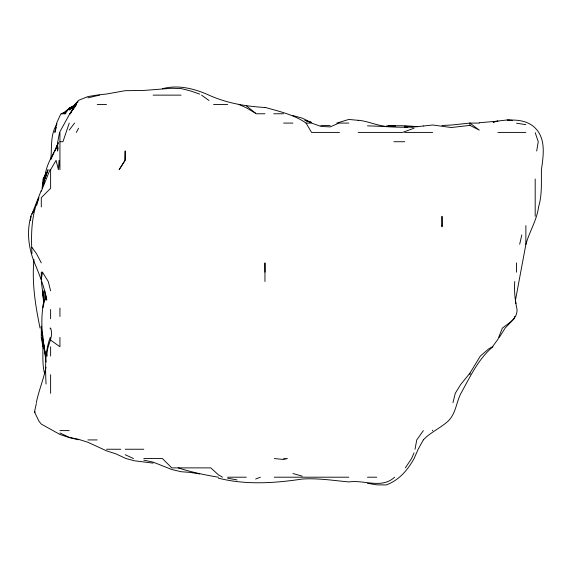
<?xml version="1.0" encoding="UTF-8"?>
<svg xmlns="http://www.w3.org/2000/svg" width="572" height="572" viewBox="0 0 572 572"><rect width="100%" height="100%" fill="white"/><g stroke="black" fill="none" stroke-linecap="round" stroke-linejoin="round"><path stroke-width="0.86" d="M42.307 338.267C43.837 350.1 41.47 362.219 44.659 373.845M50.229 337.423C44.673 352.338 45.41 368.389 46.025 384.012M514.764 281.51C514.021 291.019 515.072 300.279 517.031 309.466C517.603 318.69 508.622 323.18 502.38 328.099L497.919 339.275L492.478 346.739L488.595 348.941L480.351 356.056L469.962 373.108L460.639 384.577L455.262 393.329L452.974 402.652M43.329 296.754L43.436 300.143L42.6 290.826L43.737 300.143L43.622 305.226L43.751 300.143L41.298 281.51M50.815 159.516C52.016 147.519 50.029 134.391 57.107 123.867M33.962 259.481C31.739 282.604 35.392 305.548 40.061 328.099M47.154 356.056C45.882 345.788 54.19 338.495 50.622 328.099L50.622 328.8L50.007 328.099M42.385 188.324L43.036 179L45.967 173.566L43.88 179L41.963 188.324M45.932 173.566L43.865 179L43.565 182.389L43.865 179L45.953 172.222M30.287 220.513L30.731 216.28L34.706 209.123M42.914 307.772L43.737 300.143M42.95 335.728L42.764 337.423L45.603 356.056L41.792 337.423M45.117 178.157C45.181 165.873 52.738 155.655 57.522 144.83M30.423 220.513L30.981 216.28C26.412 231.481 28.607 248.262 34.52 262.87C39.668 275.025 44.316 287.094 46.768 300.143L45.36 293.365L45.024 300.143L44.831 290.826M58.108 147.655L57.593 151.044L57.786 141.727L59.567 132.411M43.386 305.226L44.18 300.143C40.676 315.408 41.563 331.367 44.023 346.739L43.93 345.045M43.429 185.778L44.487 179L48.041 169.684L45.302 178.157M45.739 175.611L46.01 173.917M42.478 272.186L41.298 279.336L41.298 272.186L42.478 272.186L48.255 281.51L50.622 290.826M536.686 151.044L538.259 141.727L535.192 132.632M46.103 173.073L45.217 178.157L45.974 173.917M415.022 449.242L416.759 439.925L423.366 430.609M36.322 402.652C38.739 390.576 43.651 379.2 46.06 367.067M78.571 439.775L69.255 437.58L59.938 434.47L41.298 424.088L38.996 421.285L34.499 411.969L36.329 403.496M525.868 244.487L515.479 300.143L515.908 303.603M519.683 244.23L521.807 234.913M56.285 127.327L54.848 132.411L56.649 123.087L59.938 115.758L61.133 113.771L65.194 112.119M36.701 205.262L38.917 197.64C31.181 215.365 30.988 234.549 31.975 253.553M514.8 316.359L514.056 318.783L505.119 328.099L499.292 337.423M525.933 244.23C529.422 231.538 536.901 220.256 538.545 206.957C542.27 194.823 541.191 182.168 541.427 169.684C543.393 155.777 546.167 139.01 535.192 128.006C527.82 120.628 517.102 119.562 507.235 120.191L510.624 120.392M69.255 123.087L62.941 141.727L59.938 141.727M56.199 148.713L58.101 143.279M41.298 190.333L31.975 213.964L33.612 211.161M58.187 142.507L54.912 151.044L57.329 145.61M50.036 169.684L41.298 191.248M414.049 452.867L411.561 458.565L405.319 467.882M43.865 179L45.56 175.118M72.551 109.888L75.168 104.454L78.006 101.78L75.332 104.454M51.001 158.995L54.061 152.638M71.164 112.341L70.199 113.771L74.911 104.454L78.571 100.329L87.895 96.589L96.618 95.131M423.316 439.925L418.168 449.242L414.049 458.63C407.729 469.955 398.727 480.623 386.093 484.942L376.769 484.856L367.453 483.29M76.283 132.411L78.571 128.271M59.938 131.689L69.791 113.771L76.441 104.454L72.058 110.904M70.106 113.771L73.001 108.751M73.831 107.321L75.068 105.169M70.113 113.771L71.085 112.341M69.255 130.059L74.582 123.087M73.102 106.421L69.255 108.058L64.7 113.771L69.255 108.272L74.925 104.876M432.31 430.609L432.682 430.208M492.921 346.739C478.206 359.023 470.091 376.927 460.961 393.329L460.639 393.915C456.141 403.017 455.727 414.006 447.933 421.285C440.283 428.242 430.487 432.21 423.366 439.861M75.497 104.454L69.255 109.981L74.989 105.005M62.577 113.771L69.255 108.272L72.337 106.864M394.608 477.198C381.667 489.232 364.178 479.615 348.813 481.939C333.333 480.487 317.775 477.999 302.223 479.043C274.61 483.218 245.674 485.12 218.354 478.149M338.974 123.087L330.18 126.92L320.856 126.391L311.54 123.087L306.084 123.087C294.051 114.6 278.936 111.368 264.95 107.35M336.751 123.087L348.813 119.448L358.136 120.32M255.627 479.043L260.382 477.198M414.049 128.214L402.581 132.411L358.136 132.411M87.895 97.869L99.499 95.131M494.687 121.829L493.071 122.194L497.919 121.035L507.235 119.956L512.319 120.385M496.303 121.471L497.919 121.114L479.279 122.751M162.441 88.724C178.142 84.477 194.48 88.639 208.93 95.131L209.037 95.181C226.626 103.124 245.796 106.406 264.95 107.472M392.02 126.083C400.393 125.254 409.044 126.004 417.431 126.655M469.962 125.368L469.962 123.087L479.279 130.144L469.962 125.368L451.322 127.527L432.682 124.989L423.366 126.033M97.211 95.059L106.528 94.015L125.168 90.691L143.801 90.447L171.764 88.267L181.081 88.553L190.397 90.898L199.714 94.094M387.787 126.276L395.409 125.518L386.093 126.105M469.862 123.087L451.322 125.046L441.999 125.49M423.366 125.954C404.719 128.7 386.143 126.255 367.453 125.861M387.787 126.333L389.482 126.226M391.176 126.119L395.409 125.854L387.787 126.176M407.271 127.492L404.726 127.577L407.271 127.592M153.124 95.131L181.081 95.131M97.211 104.454L106.528 104.454M213.556 104.454L227.67 104.454M61.133 113.771L65.902 113.771M264.95 113.771L256.206 113.771L246.31 105.777M273.759 113.771L283.583 113.771M283.583 123.087L292.907 123.087M339.496 123.087L348.813 123.087M469.962 123.087L479.279 123.087M339.496 132.411L311.54 132.411L306.084 123.087M404.726 132.411L432.682 132.411M497.919 132.411L525.868 132.411M393.893 141.727L404.726 141.727M34.499 411.969L35.385 411.969M59.938 430.609L69.255 430.609M87.895 439.925L97.211 439.925M106.528 449.242L120.821 449.242M125.168 449.242L143.801 449.242M143.801 458.565L162.441 458.565L171.764 467.882L210.803 467.882L218.354 474.803L222.558 477.198M283.583 458.565L287.394 458.565L283.583 459.48L274.267 458.565M227.67 477.198L246.31 477.198M274.267 477.198L348.813 477.198M367.453 477.198L376.769 477.198M320.856 125.354L330.18 125.604M413.198 126.755L404.726 126.29L413.198 126.777M153.124 463.127L134.484 460.782L126.069 458.565L115.844 453.839L106.528 450.836L87.895 442.278L78.571 439.31L69.255 437.365L59.938 432.954M516.552 123.202L525.868 124.646M199.714 473.952L190.397 472.422L181.081 471.721L171.764 469.498L153.124 462.119L143.801 460.145M218.354 477.198C204.847 474.967 191.284 472.165 178.314 467.882M358.136 120.242C367.167 121.05 375.447 124.968 384.398 126.147M227.67 478.221L236.987 479.908M292.907 115.58L302.223 118.132L311.54 122.694L306.106 120.821M292.907 473.537L302.223 476.126M304.762 120.27L311.54 122.365M238.824 104.454L246.31 107.786L255.627 113.263M125.168 454.697L133.498 458.565M50.622 340.104L59.938 346.739L59.938 337.423M201.566 95.131L209.037 100.529M31.975 247.419L36.422 253.553L41.298 262.87M42.149 335.728L41.298 326.111L41.298 337.423L42.149 339.961M45.867 356.056L43.994 346.739L46.032 361.99M41.298 337.423L42.907 346.739M43.129 290.826L43.186 292.521M265.036 272.186L264.95 262.87L264.95 281.51M535.192 179L535.192 216.28M525.868 225.597L525.868 244.23M516.552 262.87L516.552 272.186M469.962 373.108L469.962 374.696M59.938 132.411L59.938 169.684L59.059 160.367L58.387 169.684L56.077 160.367L50.622 169.684L50.622 188.324L41.298 197.64L41.298 206.957M59.938 308.072L59.938 316.509M50.622 309.466L50.622 318.783M50.622 346.739L50.622 356.056M50.622 374.696L50.622 393.329M125.168 151.044L124.953 160.367L119.14 169.684L125.168 160.367L125.168 151.044M442.063 225.597L441.999 226.827L441.999 216.28L442.063 225.597M46.082 173.566L43.486 179L46.153 173.566"/></g></svg>
